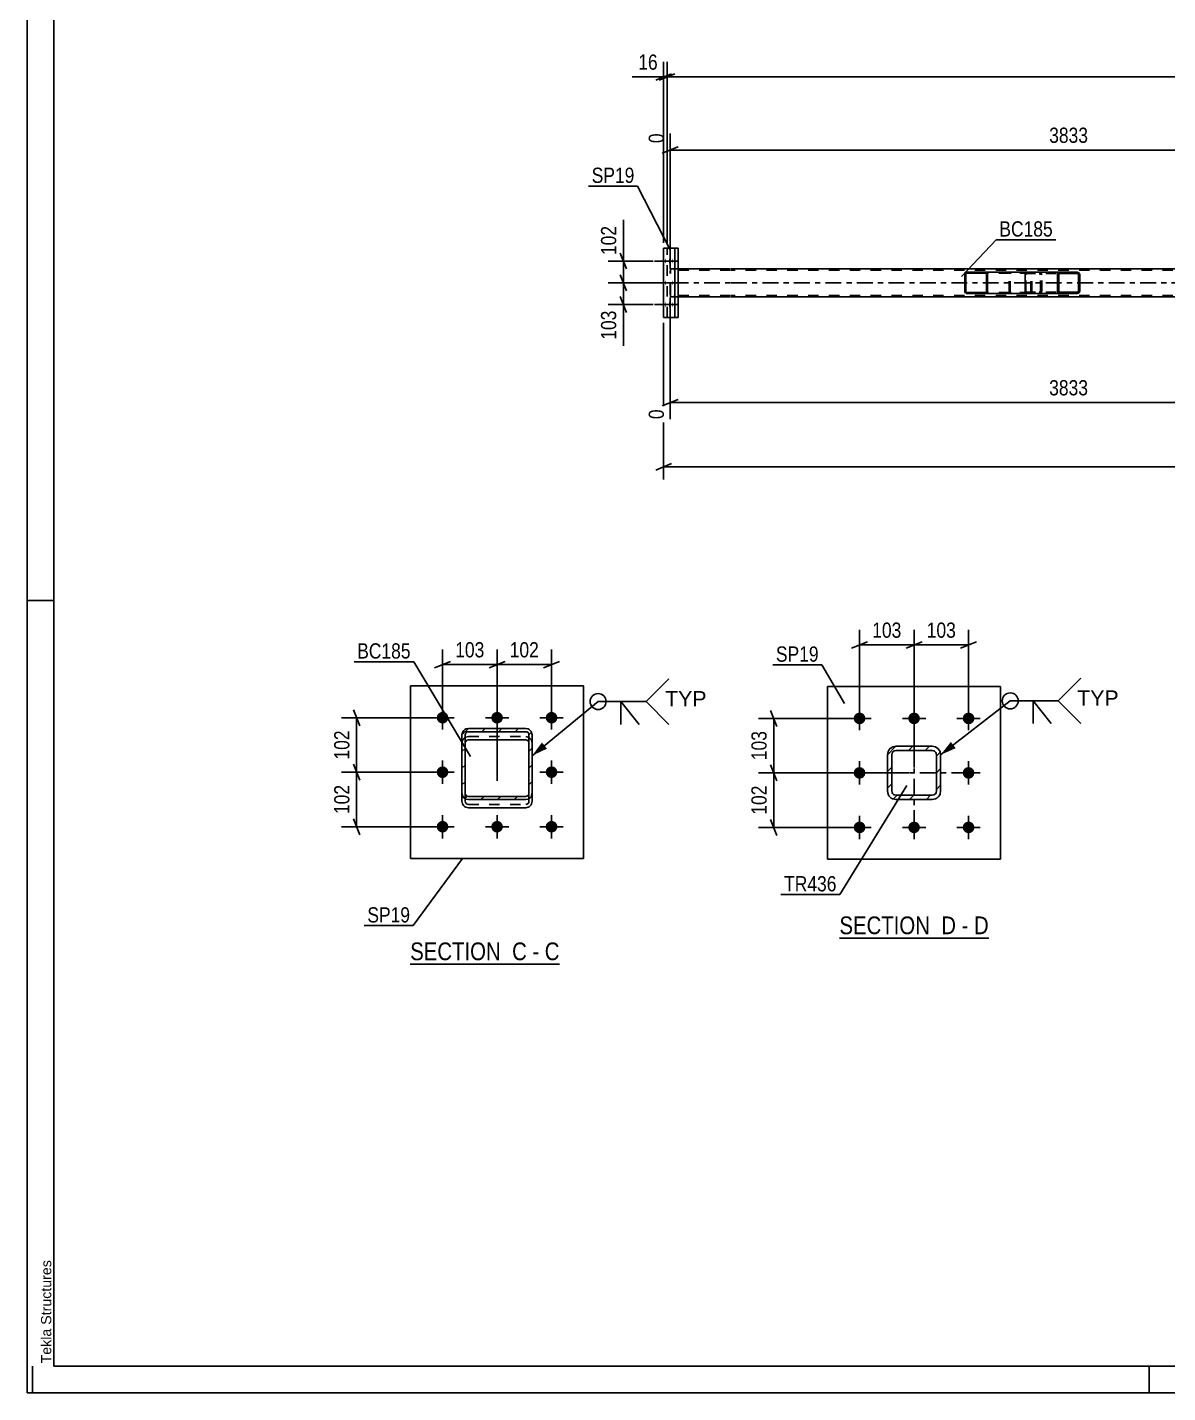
# Model space of a CAD drawing. Header units: millimetres. Extents: x -80 to 761, y -429 to 165.
# Drawn here: x -80.3 to 134.1, y -429 to -172.1 of the extents above; entities that cross this region are included whole.
import ezdxf

# ---------------------------------------------------------------- set-up
doc = ezdxf.new("R2010")
doc.units = ezdxf.units.MM
doc.linetypes.add('DXK_LINE_DOT2', pattern=[3.9198, 1.9599, -1.9599])
doc.linetypes.add('DXK_LINE_DOT3', pattern=[5.9187, 2.979, -0.9799, 0.9799, -0.9799])
doc.styles.add('Arial', font='ARIAL.TTF', dxfattribs={"height": 0.2})
doc.styles.add('Arial Narrow', font='ARIALN.TTF', dxfattribs={"height": 0.2})

# ---------------------------------------------------------------- blocks, each defined once
blk = doc.blocks.new('Unknown-814184913-1135')
at = {"color": 5, "linetype": 'Continuous'}
for p, q in [((-80.34, 165.05), (-80.34, -428.95)), ((-75.34, 160.05), (-75.34, -423.95)), ((-75.34, -279.95), (-80.34, -279.95)), ((-79.34, -428.95), (-79.34, -423.95)), ((-75.34, -423.95), (755.66, -423.95)), ((130.66, -428.95), (130.66, -423.95)), ((-80.34, -428.95), (760.66, -428.95))]:
    blk.add_line(p, q, dxfattribs=at)
at = {"color": 174, "linetype": 'Continuous', "style": 'Arial'}
blk.add_text('Tekla Structures', height=1.9102, rotation=90, dxfattribs=at).set_placement((-75.84, -423.45))
blk = doc.blocks.new('Unknown-814184913-13 - 18233')
at = {"color": 6, "linetype": 'Continuous'}
blk.add_line((-8.33, -348.36), (19.74, -348.36), dxfattribs=at)
at = {"color": 0, "linetype": 'Continuous'}
blk.add_wipeout([(9.78, -347.61), (9.78, -344.11), (-8.33, -344.11), (-8.33, -347.61)], dxfattribs=at)
at = {"color": 7, "linetype": 'Continuous', "style": 'Arial Narrow'}
blk.add_text('SECTION ', height=3.34, dxfattribs=at).set_placement((-8.33, -347.61))
at = {"color": 0, "linetype": 'Continuous'}
blk.add_wipeout([(13.6, -347.61), (13.6, -344.11), (10.83, -344.11), (10.83, -347.61)], dxfattribs=at)
blk.add_wipeout([(15.92, -347.61), (15.92, -344.11), (14.65, -344.11), (14.65, -347.61)], dxfattribs=at)
at = {"color": 7, "linetype": 'Continuous', "style": 'Arial Narrow'}
blk.add_text('C', height=3.34, dxfattribs=at).set_placement((10.83, -347.61))
at = {"color": 0, "linetype": 'Continuous'}
blk.add_wipeout([(19.74, -347.61), (19.74, -344.11), (16.97, -344.11), (16.97, -347.61)], dxfattribs=at)
at = {"color": 7, "linetype": 'Continuous', "style": 'Arial Narrow'}
for s, p in [('-', (14.65, -347.61)), ('C', (16.97, -347.61))]:
    blk.add_text(s, height=3.34, dxfattribs=at).set_placement(p)
blk = doc.blocks.new('Unknown-814184913-16 - 1615')
at = {"color": 6, "linetype": 'Continuous'}
blk.add_line((72.39, -343.47), (100.46, -343.47), dxfattribs=at)
at = {"color": 0, "linetype": 'Continuous'}
blk.add_wipeout([(90.49, -342.72), (90.49, -339.22), (72.39, -339.22), (72.39, -342.72)], dxfattribs=at)
at = {"color": 7, "linetype": 'Continuous', "style": 'Arial Narrow'}
blk.add_text('SECTION ', height=3.34, dxfattribs=at).set_placement((72.39, -342.72))
at = {"color": 0, "linetype": 'Continuous'}
blk.add_wipeout([(94.31, -342.72), (94.31, -339.22), (91.54, -339.22), (91.54, -342.72)], dxfattribs=at)
blk.add_wipeout([(96.64, -342.72), (96.64, -339.22), (95.36, -339.22), (95.36, -342.72)], dxfattribs=at)
at = {"color": 7, "linetype": 'Continuous', "style": 'Arial Narrow'}
blk.add_text('D', height=3.34, dxfattribs=at).set_placement((91.54, -342.72))
at = {"color": 0, "linetype": 'Continuous'}
blk.add_wipeout([(100.46, -342.72), (100.46, -339.22), (97.69, -339.22), (97.69, -342.72)], dxfattribs=at)
at = {"color": 7, "linetype": 'Continuous', "style": 'Arial Narrow'}
for s, p in [('-', (95.36, -342.72)), ('D', (97.69, -342.72))]:
    blk.add_text(s, height=3.34, dxfattribs=at).set_placement(p)
blk = doc.blocks.new('Part-814184913-5409 - 5260')
at = {"color": 2, "linetype": 'Continuous'}
for p, q in [((42.07, -213.7), (39.33, -213.7)), ((39.33, -226.7), (39.33, -213.7)), ((41.44, -226.7), (41.44, -213.7)), ((42.07, -213.7), (42.07, -226.7)), ((42.07, -226.7), (39.33, -226.7))]:
    blk.add_line(p, q, dxfattribs=at)
at = {"color": 7, "linetype": 'DXK_LINE_DOT2'}
blk.add_line((39.96, -226.7), (39.96, -213.7), dxfattribs=at)
blk = doc.blocks.new('Part-814184913-5411 - 5260')
at = {"linetype": 'Continuous'}
h = blk.add_hatch(dxfattribs=at)
h.set_pattern_fill('', scale=0.7, style=0, pattern_type=0)
h.set_pattern_definition([(45, (100.2058, -218.402), (-1.57154, 1.57154), [])])
h.paths.add_polyline_path([(100.23, -218.52), (100.21, -218.4), (100.13, -218.3), (100.02, -218.23), (99.89, -218.2), (96.32, -218.2), (96.19, -218.23), (96.07, -218.3), (96, -218.4), (95.97, -218.52), (95.97, -221.88), (96, -222.01), (96.07, -222.11), (96.19, -222.18), (96.32, -222.2), (99.89, -222.2), (100.02, -222.18), (100.13, -222.11), (100.21, -222.01), (100.23, -221.88)])
h.paths.add_polyline_path([(100.05, -221.95), (100.01, -222), (99.96, -222.03), (99.89, -222.04), (96.32, -222.04), (96.25, -222.03), (96.2, -222), (96.16, -221.95), (96.15, -221.88), (96.15, -218.52), (96.16, -218.46), (96.2, -218.41), (96.25, -218.38), (96.32, -218.36), (99.89, -218.36), (99.96, -218.38), (100.01, -218.41), (100.05, -218.46), (100.06, -218.52), (100.06, -221.88)])
at = {"color": 2, "linetype": 'Continuous'}
for p, q in [((96.32, -218.2), (96.19, -218.23)), ((96.32, -218.2), (99.89, -218.2)), ((107.59, -218.2), (99.89, -218.2)), ((100.02, -218.23), (99.89, -218.2)), ((96, -218.4), (95.97, -218.52)), ((95.97, -221.88), (95.97, -218.52)), ((96.15, -218.52), (96.16, -218.46)), ((96.15, -221.88), (96.15, -218.52)), ((96.16, -218.46), (96.2, -218.41)), ((96.2, -218.41), (96.25, -218.38)), ((96.25, -218.38), (96.32, -218.36)), ((96.32, -218.36), (99.89, -218.36)), ((99.89, -218.36), (99.96, -218.38)), ((99.96, -218.38), (100.01, -218.41)), ((100.01, -218.41), (100.05, -218.46)), ((100.05, -218.46), (100.06, -218.52)), ((100.06, -221.88), (100.06, -218.52)), ((100.23, -218.52), (100.21, -218.4)), ((100.23, -221.88), (100.23, -218.52)), ((95.97, -221.88), (96, -222.01)), ((96.16, -221.95), (96.15, -221.88)), ((96.2, -222), (96.16, -221.95)), ((96.19, -222.18), (96.32, -222.2)), ((96.25, -222.03), (96.2, -222)), ((96.32, -222.04), (96.25, -222.03)), ((96.32, -222.04), (99.89, -222.04)), ((96.32, -222.2), (99.89, -222.2)), ((99.96, -222.03), (99.89, -222.04)), ((99.89, -222.2), (100.02, -222.18)), ((107.59, -222.2), (99.89, -222.2)), ((100.01, -222), (99.96, -222.03)), ((100.05, -221.95), (100.01, -222)), ((100.06, -221.88), (100.05, -221.95)), ((100.21, -222.01), (100.23, -221.88))]:
    blk.add_line(p, q, dxfattribs=at)
at = {"color": 7, "linetype": 'DXK_LINE_DOT2'}
for p, q in [((99.89, -218.2), (96.32, -218.2)), ((104.53, -218.23), (104.66, -218.2)), ((108.24, -218.2), (107.59, -218.2)), ((108.24, -218.2), (108.37, -218.23)), ((108.24, -218.36), (96.32, -218.36)), ((104.32, -218.52), (104.35, -218.4)), ((104.32, -221.88), (104.32, -218.52)), ((104.51, -218.46), (104.49, -218.52)), ((104.49, -221.88), (104.49, -218.52)), ((104.54, -218.41), (104.51, -218.46)), ((104.6, -218.38), (104.54, -218.41)), ((104.66, -218.36), (104.6, -218.38)), ((108.31, -218.38), (108.24, -218.36)), ((108.36, -218.41), (108.31, -218.38)), ((108.4, -218.46), (108.36, -218.41)), ((108.41, -218.52), (108.4, -218.46)), ((108.41, -221.88), (108.41, -218.52)), ((108.56, -218.4), (108.58, -218.52)), ((108.58, -221.88), (108.58, -218.52)), ((108.24, -222.04), (96.32, -222.04)), ((99.89, -222.2), (96.32, -222.2)), ((104.35, -222.01), (104.32, -221.88)), ((104.49, -221.88), (104.51, -221.95)), ((104.51, -221.95), (104.54, -222)), ((104.66, -222.2), (104.53, -222.18)), ((104.54, -222), (104.56, -222.01)), ((104.56, -222.01), (104.6, -222.03)), ((104.6, -222.03), (104.66, -222.04)), ((108.24, -222.2), (107.59, -222.2)), ((108.24, -222.04), (108.31, -222.03)), ((108.37, -222.18), (108.24, -222.2)), ((108.31, -222.03), (108.36, -222)), ((108.36, -222), (108.4, -221.95)), ((108.4, -221.95), (108.41, -221.88)), ((108.58, -221.91), (108.56, -222.01)), ((108.58, -221.88), (108.58, -221.91))]:
    blk.add_line(p, q, dxfattribs=at)
at = {"color": 2, "linetype": 'Continuous'}
for centre, start, end in [((96.3, -218.54), 110.7583, 155.68), ((99.9, -218.54), 24.32, 69.2417), ((96.3, -221.87), 204.32, 249.2417), ((99.9, -221.87), 290.7583, 335.68)]:
    blk.add_arc(centre, 0.331, start, end, dxfattribs=at)
at = {"color": 7, "linetype": 'DXK_LINE_DOT2'}
for centre, start, end in [((104.65, -218.54), 110.7583, 155.68), ((108.25, -218.54), 24.32, 69.2417), ((104.65, -221.87), 204.32, 249.2417), ((108.25, -221.87), 290.7583, 335.68)]:
    blk.add_arc(centre, 0.331, start, end, dxfattribs=at)
blk = doc.blocks.new('Part-814184913-5412 - 5260')
at = {"linetype": 'Continuous'}
h = blk.add_hatch(dxfattribs=at)
h.set_pattern_fill('', scale=0.7, style=0, pattern_type=0)
h.set_pattern_definition([(45, (117.5379, -218.5008), (-1.57154, 1.57154), [])])
h.paths.add_polyline_path([(117.58, -218.68), (117.54, -218.5), (117.43, -218.35), (117.27, -218.24), (117.07, -218.2), (113.89, -218.2), (113.7, -218.24), (113.53, -218.35), (113.42, -218.5), (113.39, -218.68), (113.39, -221.72), (113.42, -221.91), (113.53, -222.06), (113.7, -222.17), (113.89, -222.2), (117.07, -222.2), (117.27, -222.17), (117.43, -222.06), (117.54, -221.91), (117.58, -221.72)])
h.paths.add_polyline_path([(117.31, -221.82), (117.25, -221.89), (117.17, -221.95), (117.07, -221.96), (113.89, -221.96), (113.79, -221.95), (113.71, -221.89), (113.66, -221.82), (113.64, -221.72), (113.64, -218.68), (113.66, -218.59), (113.71, -218.51), (113.79, -218.46), (113.89, -218.44), (117.07, -218.44), (117.17, -218.46), (117.25, -218.51), (117.31, -218.59), (117.32, -218.68), (117.32, -221.72)])
at = {"color": 2, "linetype": 'Continuous'}
for p, q in [((107.4, -218.35), (107.49, -218.24)), ((107.49, -218.24), (107.59, -218.2)), ((113.89, -218.2), (107.59, -218.2)), ((113.89, -218.2), (113.7, -218.24)), ((113.89, -218.2), (117.07, -218.2)), ((117.27, -218.24), (117.07, -218.2)), ((107.32, -218.68), (107.34, -218.5)), ((107.32, -221.72), (107.32, -218.68)), ((107.34, -218.5), (107.4, -218.35)), ((113.42, -218.5), (113.39, -218.68)), ((113.39, -221.72), (113.39, -218.68)), ((113.64, -218.68), (113.66, -218.59)), ((113.64, -221.72), (113.64, -218.68)), ((113.66, -218.59), (113.71, -218.51)), ((113.71, -218.51), (113.79, -218.46)), ((113.79, -218.46), (113.89, -218.44)), ((113.89, -218.44), (117.07, -218.44)), ((117.07, -218.44), (117.17, -218.46)), ((117.17, -218.46), (117.25, -218.51)), ((117.25, -218.51), (117.31, -218.59)), ((117.31, -218.59), (117.32, -218.68)), ((117.32, -221.72), (117.32, -218.68)), ((117.58, -218.68), (117.54, -218.5)), ((117.58, -221.72), (117.58, -218.68)), ((107.34, -221.91), (107.32, -221.72)), ((107.4, -222.06), (107.34, -221.91)), ((107.49, -222.17), (107.4, -222.06)), ((107.59, -222.2), (107.49, -222.17)), ((113.89, -222.2), (107.59, -222.2)), ((113.39, -221.72), (113.42, -221.91)), ((113.66, -221.82), (113.64, -221.72)), ((113.71, -221.89), (113.66, -221.82)), ((113.7, -222.17), (113.89, -222.2)), ((113.79, -221.95), (113.71, -221.89)), ((113.89, -221.96), (113.79, -221.95)), ((113.89, -221.96), (117.07, -221.96)), ((113.89, -222.2), (117.07, -222.2)), ((117.17, -221.95), (117.07, -221.96)), ((117.07, -222.2), (117.27, -222.17)), ((117.25, -221.89), (117.17, -221.95)), ((117.31, -221.82), (117.25, -221.89)), ((117.32, -221.72), (117.31, -221.82)), ((117.54, -221.91), (117.58, -221.72))]:
    blk.add_line(p, q, dxfattribs=at)
at = {"color": 7, "linetype": 'DXK_LINE_DOT2'}
for p, q in [((108.58, -218.44), (108.58, -218.2)), ((109.92, -218.2), (110.12, -218.24)), ((117.07, -218.2), (113.89, -218.2)), ((107.46, -218.59), (107.45, -218.68)), ((107.45, -221.72), (107.45, -218.68)), ((107.49, -218.51), (107.46, -218.59)), ((107.54, -218.46), (107.49, -218.51)), ((107.59, -218.44), (107.54, -218.46)), ((117.07, -218.44), (107.59, -218.44)), ((110.02, -218.46), (109.92, -218.44)), ((110.1, -218.51), (110.02, -218.46)), ((110.16, -218.59), (110.1, -218.51)), ((110.17, -218.68), (110.16, -218.59)), ((110.17, -221.72), (110.17, -218.68)), ((110.39, -218.5), (110.43, -218.68)), ((110.43, -221.72), (110.43, -218.68)), ((107.45, -221.72), (107.46, -221.82)), ((107.46, -221.82), (107.49, -221.89)), ((107.49, -221.89), (107.54, -221.95)), ((107.54, -221.95), (107.59, -221.96)), ((117.07, -221.96), (107.59, -221.96)), ((108.58, -222.2), (108.58, -221.96)), ((109.92, -221.96), (110.02, -221.95)), ((110.12, -222.17), (109.92, -222.2)), ((110.02, -221.95), (110.1, -221.89)), ((110.1, -221.89), (110.16, -221.82)), ((110.16, -221.82), (110.17, -221.72)), ((110.43, -221.72), (110.39, -221.91)), ((117.07, -222.2), (113.89, -222.2))]:
    blk.add_line(p, q, dxfattribs=at)
for centre, start, end in [((109.94, -218.7), 23.8494, 68.8059), ((109.94, -221.71), 291.1941, 336.1506)]:
    blk.add_arc(centre, 0.492, start, end, dxfattribs=at)
at = {"color": 2, "linetype": 'Continuous'}
for centre, start, end in [((113.87, -218.7), 111.1941, 156.1506), ((117.09, -218.7), 23.8494, 68.8059), ((113.87, -221.71), 203.8494, 248.8059), ((117.09, -221.71), 291.1941, 336.1506)]:
    blk.add_arc(centre, 0.492, start, end, dxfattribs=at)
blk = doc.blocks.new('Part-814184913-5479 - 5260')
at = {"color": 7, "linetype": 'DXK_LINE_DOT2'}
for p, q in [((40.59, -217.86), (40.58, -218.04)), ((40.58, -222.36), (40.58, -218.04)), ((40.61, -217.71), (40.59, -217.86)), ((40.63, -217.6), (40.61, -217.71)), ((40.62, -217.95), (40.63, -217.87)), ((40.62, -218.04), (40.62, -217.95)), ((40.62, -222.36), (40.62, -218.04)), ((40.66, -217.56), (40.63, -217.6)), ((40.63, -217.87), (40.65, -217.82)), ((40.65, -217.82), (40.66, -217.8)), ((42.07, -217.56), (40.66, -217.56)), ((51.9, -217.8), (40.66, -217.8)), ((41.4, -217.6), (41.37, -217.56)), ((41.37, -217.8), (41.38, -217.82)), ((41.38, -217.82), (41.4, -217.87)), ((41.43, -217.71), (41.4, -217.6)), ((41.4, -217.87), (41.41, -217.95)), ((41.41, -217.95), (41.41, -218.04)), ((41.41, -222.36), (41.41, -218.04)), ((41.44, -217.86), (41.43, -217.71)), ((41.45, -218.04), (41.44, -217.86)), ((41.45, -222.36), (41.45, -218.04)), ((628.99, -217.8), (52, -217.8)), ((40.58, -222.36), (40.59, -222.55)), ((40.59, -222.55), (40.61, -222.7)), ((40.61, -222.7), (40.63, -222.81)), ((40.62, -222.46), (40.62, -222.36)), ((40.63, -222.53), (40.62, -222.46)), ((40.65, -222.59), (40.63, -222.53)), ((40.63, -222.81), (40.66, -222.84)), ((40.66, -222.6), (40.65, -222.59)), ((51.9, -222.6), (40.66, -222.6)), ((42.07, -222.84), (40.66, -222.84)), ((41.38, -222.59), (41.37, -222.6)), ((41.37, -222.84), (41.4, -222.81)), ((41.4, -222.53), (41.38, -222.59)), ((41.41, -222.46), (41.4, -222.53)), ((41.4, -222.81), (41.43, -222.7)), ((41.41, -222.36), (41.41, -222.46)), ((41.43, -222.7), (41.44, -222.55)), ((41.44, -222.55), (41.45, -222.36)), ((628.99, -222.6), (52, -222.6))]:
    blk.add_line(p, q, dxfattribs=at)
at = {"color": 2, "linetype": 'Continuous'}
for p, q in [((51.9, -217.56), (42.07, -217.56)), ((189.6, -217.56), (52, -217.56)), ((51.9, -222.84), (42.07, -222.84)), ((189.6, -222.84), (52, -222.84))]:
    blk.add_line(p, q, dxfattribs=at)
at = {"color": 7, "linetype": 'DXK_LINE_DOT3'}
for p, q in [((41.02, -220.2), (51.9, -220.2)), ((52, -220.2), (628.99, -220.2))]:
    blk.add_line(p, q, dxfattribs=at)
blk = doc.blocks.new('Bolt-814184913-5529 - 5260')
at = {"linetype": 'Continuous'}
for points in [[(39.79, -216.1), (39.79, -216.2), (39.79, -216.28), (39.78, -216.36), (39.77, -216.43), (39.76, -216.49), (39.74, -216.52), (39.73, -216.54), (39.71, -216.54), (39.7, -216.52), (39.68, -216.49), (39.67, -216.43), (39.66, -216.36), (39.66, -216.28), (39.65, -216.2), (39.65, -216.1), (39.65, -216.01), (39.66, -215.93), (39.66, -215.85), (39.67, -215.78), (39.68, -215.72), (39.7, -215.69), (39.71, -215.67), (39.73, -215.67), (39.74, -215.69), (39.76, -215.72), (39.77, -215.78), (39.78, -215.85), (39.79, -215.93), (39.79, -216.01)], [(40.46, -216.1), (40.45, -216.2), (40.45, -216.28), (40.44, -216.36), (40.43, -216.43), (40.42, -216.49), (40.41, -216.52), (40.39, -216.54), (40.38, -216.54), (40.36, -216.52), (40.35, -216.49), (40.34, -216.43), (40.33, -216.36), (40.32, -216.28), (40.31, -216.2), (40.31, -216.1), (40.31, -216.01), (40.32, -215.93), (40.33, -215.85), (40.34, -215.78), (40.35, -215.72), (40.36, -215.69), (40.38, -215.67), (40.39, -215.67), (40.41, -215.69), (40.42, -215.72), (40.43, -215.78), (40.44, -215.85), (40.45, -215.93), (40.45, -216.01)], [(41.12, -216.1), (41.12, -216.2), (41.11, -216.28), (41.11, -216.36), (41.1, -216.43), (41.08, -216.49), (41.07, -216.52), (41.05, -216.54), (41.04, -216.54), (41.03, -216.52), (41.01, -216.49), (41, -216.43), (40.99, -216.36), (40.98, -216.28), (40.98, -216.2), (40.98, -216.1), (40.98, -216.01), (40.98, -215.93), (40.99, -215.85), (41, -215.78), (41.01, -215.72), (41.03, -215.69), (41.04, -215.67), (41.05, -215.67), (41.07, -215.69), (41.08, -215.72), (41.1, -215.78), (41.11, -215.85), (41.11, -215.93), (41.12, -216.01)], [(39.79, -220.2), (39.79, -220.3), (39.79, -220.38), (39.78, -220.46), (39.77, -220.53), (39.76, -220.59), (39.74, -220.62), (39.73, -220.64), (39.71, -220.64), (39.7, -220.62), (39.68, -220.59), (39.67, -220.53), (39.66, -220.46), (39.66, -220.38), (39.65, -220.3), (39.65, -220.2), (39.65, -220.11), (39.66, -220.03), (39.66, -219.95), (39.67, -219.88), (39.68, -219.82), (39.7, -219.79), (39.71, -219.77), (39.73, -219.77), (39.74, -219.79), (39.76, -219.82), (39.77, -219.88), (39.78, -219.95), (39.79, -220.03), (39.79, -220.11)], [(41.12, -220.2), (41.12, -220.3), (41.11, -220.38), (41.11, -220.46), (41.1, -220.53), (41.08, -220.59), (41.07, -220.62), (41.05, -220.64), (41.04, -220.64), (41.03, -220.62), (41.01, -220.59), (41, -220.53), (40.99, -220.46), (40.98, -220.38), (40.98, -220.3), (40.98, -220.2), (40.98, -220.11), (40.98, -220.03), (40.99, -219.95), (41, -219.88), (41.01, -219.82), (41.03, -219.79), (41.04, -219.77), (41.05, -219.77), (41.07, -219.79), (41.08, -219.82), (41.1, -219.88), (41.11, -219.95), (41.11, -220.03), (41.12, -220.11)], [(39.79, -224.3), (39.79, -224.4), (39.79, -224.48), (39.78, -224.56), (39.77, -224.63), (39.76, -224.69), (39.74, -224.72), (39.73, -224.74), (39.71, -224.74), (39.7, -224.72), (39.68, -224.69), (39.67, -224.63), (39.66, -224.56), (39.66, -224.48), (39.65, -224.4), (39.65, -224.3), (39.65, -224.21), (39.66, -224.13), (39.66, -224.05), (39.67, -223.98), (39.68, -223.92), (39.7, -223.89), (39.71, -223.87), (39.73, -223.87), (39.74, -223.89), (39.76, -223.92), (39.77, -223.98), (39.78, -224.05), (39.79, -224.13), (39.79, -224.21)], [(40.46, -224.3), (40.45, -224.4), (40.45, -224.48), (40.44, -224.56), (40.43, -224.63), (40.42, -224.69), (40.41, -224.72), (40.39, -224.74), (40.38, -224.74), (40.36, -224.72), (40.35, -224.69), (40.34, -224.63), (40.33, -224.56), (40.32, -224.48), (40.31, -224.4), (40.31, -224.3), (40.31, -224.21), (40.32, -224.13), (40.33, -224.05), (40.34, -223.98), (40.35, -223.92), (40.36, -223.89), (40.38, -223.87), (40.39, -223.87), (40.41, -223.89), (40.42, -223.92), (40.43, -223.98), (40.44, -224.05), (40.45, -224.13), (40.45, -224.21)], [(41.12, -224.3), (41.12, -224.4), (41.11, -224.48), (41.11, -224.56), (41.1, -224.63), (41.08, -224.69), (41.07, -224.72), (41.05, -224.74), (41.04, -224.74), (41.03, -224.72), (41.01, -224.69), (41, -224.63), (40.99, -224.56), (40.98, -224.48), (40.98, -224.4), (40.98, -224.3), (40.98, -224.21), (40.98, -224.13), (40.99, -224.05), (41, -223.98), (41.01, -223.92), (41.03, -223.89), (41.04, -223.87), (41.05, -223.87), (41.07, -223.89), (41.08, -223.92), (41.1, -223.98), (41.11, -224.05), (41.11, -224.13), (41.12, -224.21)]]:
    blk.add_hatch(color=1, dxfattribs=at).paths.add_polyline_path(points)
at = {"color": 1, "linetype": 'Continuous'}
for p, q in [((40.86, -216.1), (37.59, -216.1)), ((41.53, -216.1), (38.25, -216.1)), ((42.19, -216.1), (38.92, -216.1)), ((40.86, -220.2), (37.59, -220.2)), ((42.19, -220.2), (38.92, -220.2)), ((40.86, -224.3), (37.59, -224.3)), ((41.53, -224.3), (38.25, -224.3)), ((42.19, -224.3), (38.92, -224.3))]:
    blk.add_line(p, q, dxfattribs=at)
blk = doc.blocks.new('Part-814184913-18247 - 18233')
at = {"linetype": 'Continuous'}
h = blk.add_hatch(dxfattribs=at)
h.set_pattern_fill('', scale=0.7, style=0, pattern_type=0)
h.set_pattern_definition([(45, (2.5953, -304.0244), (-1.57154, 1.57154), [])])
h.paths.add_polyline_path([(13.4, -304.02), (2.6, -304.02), (2.14, -304.12), (1.75, -304.38), (1.49, -304.78), (1.4, -305.24), (1.4, -316.18), (1.49, -316.65), (1.75, -317.04), (2.14, -317.31), (2.6, -317.4), (13.4, -317.4), (13.85, -317.31), (14.24, -317.04), (14.5, -316.65), (14.6, -316.18), (14.6, -305.24), (14.5, -304.78), (14.24, -304.38), (13.85, -304.12)])
h.paths.add_polyline_path([(13.95, -305.01), (14, -305.24), (14, -316.18), (13.95, -316.42), (13.82, -316.61), (13.62, -316.75), (13.4, -316.79), (2.6, -316.79), (2.37, -316.75), (2.17, -316.61), (2.04, -316.42), (2, -316.18), (2, -305.24), (2.04, -305.01), (2.17, -304.81), (2.37, -304.68), (2.6, -304.63), (13.4, -304.63), (13.62, -304.68), (13.82, -304.81)])
at = {"color": 2, "linetype": 'Continuous'}
for p, q in [((1.49, -304.78), (1.4, -305.24)), ((1.4, -316.18), (1.4, -305.24)), ((2, -305.24), (2.04, -305.01)), ((2, -316.18), (2, -305.24)), ((2.04, -305.01), (2.17, -304.81)), ((2.6, -304.02), (2.14, -304.12)), ((2.17, -304.81), (2.37, -304.68)), ((2.37, -304.68), (2.6, -304.63)), ((2.6, -304.02), (13.4, -304.02)), ((2.6, -304.63), (13.4, -304.63)), ((13.85, -304.12), (13.4, -304.02)), ((13.4, -304.63), (13.62, -304.68)), ((13.62, -304.68), (13.82, -304.81)), ((13.82, -304.81), (13.95, -305.01)), ((13.95, -305.01), (14, -305.24)), ((14, -316.18), (14, -305.24)), ((14.6, -305.24), (14.5, -304.78)), ((14.6, -316.18), (14.6, -305.24)), ((2.04, -306.55), (2, -306.78)), ((2.17, -306.35), (2.04, -306.55)), ((2.37, -306.22), (2.17, -306.35)), ((2.6, -306.17), (2.37, -306.22)), ((2.6, -306.17), (13.4, -306.17)), ((13.62, -306.22), (13.4, -306.17)), ((13.82, -306.35), (13.62, -306.22)), ((13.95, -306.55), (13.82, -306.35)), ((14, -306.78), (13.95, -306.55)), ((1.4, -317.72), (1.4, -316.18)), ((1.4, -316.18), (1.49, -316.65)), ((1.49, -318.19), (1.4, -317.72)), ((2.04, -316.42), (2, -316.18)), ((2.17, -316.61), (2.04, -316.42)), ((2.14, -317.31), (2.6, -317.4)), ((2.37, -316.75), (2.17, -316.61)), ((2.6, -316.79), (2.37, -316.75)), ((2.6, -316.79), (13.4, -316.79)), ((2.6, -317.4), (13.4, -317.4)), ((13.62, -316.75), (13.4, -316.79)), ((13.4, -317.4), (13.85, -317.31)), ((13.82, -316.61), (13.62, -316.75)), ((13.95, -316.42), (13.82, -316.61)), ((14, -316.18), (13.95, -316.42)), ((14.5, -316.65), (14.6, -316.18)), ((14.6, -317.72), (14.5, -318.19)), ((14.6, -317.72), (14.6, -316.18)), ((2.6, -318.94), (2.14, -318.85)), ((2.6, -318.94), (13.4, -318.94)), ((13.85, -318.85), (13.4, -318.94))]:
    blk.add_line(p, q, dxfattribs=at)
at = {"color": 7, "linetype": 'DXK_LINE_DOT2'}
for p, q in [((1.4, -316.18), (1.4, -305.24)), ((2, -317.72), (2, -305.24)), ((2.14, -305.66), (2.6, -305.56)), ((2.6, -305.56), (13.4, -305.56)), ((13.4, -305.56), (13.85, -305.66)), ((14, -317.72), (14, -305.24)), ((14.6, -316.18), (14.6, -305.24)), ((1.4, -306.78), (1.49, -306.31)), ((14.5, -306.31), (14.6, -306.78)), ((2, -317.72), (2.04, -317.96)), ((2.04, -317.96), (2.17, -318.15)), ((2.17, -318.15), (2.37, -318.29)), ((2.37, -318.29), (2.6, -318.33)), ((2.6, -318.33), (13.4, -318.33)), ((13.4, -318.33), (13.62, -318.29)), ((13.62, -318.29), (13.82, -318.15)), ((13.82, -318.15), (13.95, -317.96)), ((13.95, -317.96), (14, -317.72))]:
    blk.add_line(p, q, dxfattribs=at)
at = {"color": 7, "linetype": 'DXK_LINE_DOT3'}
blk.add_line((8, -313.87), (8, -310.71), dxfattribs=at)
at = {"color": 2, "linetype": 'Continuous'}
for centre, start, end in [((2.61, -305.23), 112.882, 157.8784), ((13.38, -305.23), 22.1216, 67.118), ((2.61, -316.2), 202.1216, 247.118), ((2.61, -317.73), 202.1216, 247.118), ((13.38, -316.2), 292.882, 337.8784), ((13.38, -317.73), 292.882, 337.8784)]:
    blk.add_arc(centre, 1.21, start, end, dxfattribs=at)
at = {"color": 7, "linetype": 'DXK_LINE_DOT2'}
for centre, start, end in [((2.61, -306.77), 112.882, 157.8784), ((13.38, -306.77), 22.1216, 67.118)]:
    blk.add_arc(centre, 1.21, start, end, dxfattribs=at)
blk = doc.blocks.new('Part-814184913-18251 - 18233')
at = {"color": 2, "linetype": 'Continuous'}
for p, q in [((-8.25, -328.5), (-8.25, -296)), ((-8.25, -296), (24.25, -296)), ((24.25, -328.5), (24.25, -296)), ((24.25, -328.5), (-8.25, -328.5))]:
    blk.add_line(p, q, dxfattribs=at)
blk = doc.blocks.new('Bolt-814184913-18355 - 18233')
at = {"linetype": 'Continuous'}
for points in [[(-2.25, -303.1, -1), (-2.25, -300.9, -1)], [(8, -303.1, -1), (8, -300.9, -1)], [(18.25, -303.1, -1), (18.25, -300.9, -1)], [(-2.25, -313.35, -1), (-2.25, -311.15, -1)], [(18.25, -313.35, -1), (18.25, -311.15, -1)], [(-2.25, -323.6, -1), (-2.25, -321.4, -1)], [(8, -323.6, -1), (8, -321.4, -1)], [(18.25, -323.6, -1), (18.25, -321.4, -1)]]:
    blk.add_hatch(color=1, dxfattribs=at).paths.add_polyline_path(points)
at = {"color": 1, "linetype": 'Continuous'}
for p, q in [((-2.25, -299.8), (-2.25, -304.2)), ((8, -299.8), (8, -304.2)), ((18.25, -299.8), (18.25, -304.2)), ((-0.05, -302), (-4.45, -302)), ((10.2, -302), (5.8, -302)), ((20.45, -302), (16.05, -302)), ((-2.25, -310.05), (-2.25, -314.45)), ((18.25, -310.05), (18.25, -314.45)), ((-0.05, -312.25), (-4.45, -312.25)), ((20.45, -312.25), (16.05, -312.25)), ((-2.25, -320.3), (-2.25, -324.7)), ((8, -320.3), (8, -324.7)), ((18.25, -320.3), (18.25, -324.7)), ((-0.05, -322.5), (-4.45, -322.5)), ((10.2, -322.5), (5.8, -322.5)), ((20.45, -322.5), (16.05, -322.5))]:
    blk.add_line(p, q, dxfattribs=at)
blk = doc.blocks.new('Part-814184913-1662 - 1615')
at = {"linetype": 'Continuous'}
h = blk.add_hatch(dxfattribs=at)
h.set_pattern_fill('', scale=0.7, style=0, pattern_type=0)
h.set_pattern_definition([(45, (83.0208, -307.3776), (-1.57154, 1.57154), [])])
h.paths.add_polyline_path([(89.82, -307.38), (83.02, -307.38), (82.41, -307.5), (81.89, -307.85), (81.54, -308.37), (81.42, -308.98), (81.42, -315.78), (81.54, -316.39), (81.89, -316.91), (82.41, -317.26), (83.02, -317.38), (89.82, -317.38), (90.43, -317.26), (90.95, -316.91), (91.3, -316.39), (91.42, -315.78), (91.42, -308.98), (91.3, -308.37), (90.95, -307.85), (90.43, -307.5)])
h.paths.add_polyline_path([(90.56, -308.67), (90.62, -308.98), (90.62, -315.78), (90.56, -316.08), (90.39, -316.34), (90.13, -316.52), (89.82, -316.58), (83.02, -316.58), (82.71, -316.52), (82.46, -316.34), (82.28, -316.08), (82.22, -315.78), (82.22, -308.98), (82.28, -308.67), (82.46, -308.41), (82.71, -308.24), (83.02, -308.18), (89.82, -308.18), (90.13, -308.24), (90.39, -308.41)])
at = {"color": 7, "linetype": 'DXK_LINE_DOT3'}
for p, q in [((86.42, -322.38), (86.42, -302.38)), ((96.42, -312.38), (76.42, -312.38))]:
    blk.add_line(p, q, dxfattribs=at)
at = {"color": 7, "linetype": 'DXK_LINE_DOT2'}
for p, q in [((82.41, -307.5), (83.02, -307.38)), ((83.02, -307.38), (89.82, -307.38)), ((89.82, -307.38), (90.43, -307.5)), ((81.42, -308.98), (81.54, -308.37)), ((81.42, -315.78), (81.42, -308.98)), ((82.28, -308.67), (82.22, -308.98)), ((82.22, -315.78), (82.22, -308.98)), ((83.02, -308.18), (82.71, -308.24)), ((83.02, -308.18), (89.82, -308.18)), ((90.13, -308.24), (89.82, -308.18)), ((90.62, -308.98), (90.56, -308.67)), ((90.62, -315.78), (90.62, -308.98)), ((91.3, -308.37), (91.42, -308.98)), ((91.42, -315.78), (91.42, -308.98)), ((81.54, -316.39), (81.42, -315.78)), ((82.22, -315.78), (82.28, -316.08)), ((90.56, -316.08), (90.62, -315.78)), ((91.42, -315.78), (91.3, -316.39)), ((83.02, -317.38), (82.41, -317.26)), ((82.71, -316.52), (83.02, -316.58)), ((83.02, -316.58), (89.82, -316.58)), ((83.02, -317.38), (89.82, -317.38)), ((89.82, -316.58), (90.13, -316.52)), ((90.43, -317.26), (89.82, -317.38))]:
    blk.add_line(p, q, dxfattribs=at)
at = {"color": 2, "linetype": 'Continuous'}
for p, q in [((83.02, -307.38), (82.41, -307.5)), ((83.02, -307.38), (89.82, -307.38)), ((90.43, -307.5), (89.82, -307.38)), ((81.54, -308.37), (81.42, -308.98)), ((81.42, -315.78), (81.42, -308.98)), ((82.22, -308.98), (82.28, -308.67)), ((82.22, -315.78), (82.22, -308.98)), ((82.71, -308.24), (83.02, -308.18)), ((83.02, -308.18), (89.82, -308.18)), ((89.82, -308.18), (90.13, -308.24)), ((90.56, -308.67), (90.62, -308.98)), ((90.62, -315.78), (90.62, -308.98)), ((91.42, -308.98), (91.3, -308.37)), ((91.42, -315.78), (91.42, -308.98)), ((81.42, -315.78), (81.54, -316.39)), ((82.28, -316.08), (82.22, -315.78)), ((90.62, -315.78), (90.56, -316.08)), ((91.3, -316.39), (91.42, -315.78)), ((82.41, -317.26), (83.02, -317.38)), ((83.02, -316.58), (82.71, -316.52)), ((83.02, -316.58), (89.82, -316.58)), ((83.02, -317.38), (89.82, -317.38)), ((90.13, -316.52), (89.82, -316.58)), ((89.82, -317.38), (90.43, -317.26))]:
    blk.add_line(p, q, dxfattribs=at)
at = {"color": 7, "linetype": 'DXK_LINE_DOT2'}
for centre, radius, start, end in [((83.02, -308.98), 1.6, 112.5, 157.5), ((89.82, -308.98), 1.6, 22.5, 67.5), ((83.02, -308.98), 0.8, 112.5, 157.5), ((89.82, -308.98), 0.8, 22.5, 67.5), ((83.02, -315.78), 1.6, 202.5, 247.5), ((83.02, -315.78), 0.8, 202.5, 247.5), ((89.82, -315.78), 0.8, 292.5, 337.5), ((89.82, -315.78), 1.6, 292.5, 337.5)]:
    blk.add_arc(centre, radius, start, end, dxfattribs=at)
at = {"color": 2, "linetype": 'Continuous'}
for centre, radius, start, end in [((83.02, -308.98), 1.6, 112.5, 157.5), ((89.82, -308.98), 1.6, 22.5, 67.5), ((83.02, -308.98), 0.8, 112.5, 157.5), ((89.82, -308.98), 0.8, 22.5, 67.5), ((83.02, -315.78), 1.6, 202.5, 247.5), ((83.02, -315.78), 0.8, 202.5, 247.5), ((89.82, -315.78), 0.8, 292.5, 337.5), ((89.82, -315.78), 1.6, 292.5, 337.5)]:
    blk.add_arc(centre, radius, start, end, dxfattribs=at)
blk = doc.blocks.new('Part-814184913-1770 - 1615')
at = {"color": 2, "linetype": 'Continuous'}
for p, q in [((102.67, -296.13), (70.17, -296.13)), ((70.17, -296.13), (70.17, -328.63)), ((102.67, -328.63), (102.67, -296.13)), ((70.17, -328.63), (102.67, -328.63))]:
    blk.add_line(p, q, dxfattribs=at)
blk = doc.blocks.new('Bolt-814184913-1667 - 1615')
at = {"linetype": 'Continuous'}
for points in [[(76.17, -303.23, -1), (76.17, -301.03, -1)], [(86.42, -303.23, -1), (86.42, -301.03, -1)], [(96.67, -303.23, -1), (96.67, -301.03, -1)], [(76.17, -313.48, -1), (76.17, -311.28, -1)], [(96.67, -313.48, -1), (96.67, -311.28, -1)], [(76.17, -323.73, -1), (76.17, -321.53, -1)], [(86.42, -323.73, -1), (86.42, -321.53, -1)], [(96.67, -323.73, -1), (96.67, -321.53, -1)]]:
    blk.add_hatch(color=1, dxfattribs=at).paths.add_polyline_path(points)
at = {"color": 1, "linetype": 'Continuous'}
for p, q in [((76.17, -304.33), (76.17, -299.93)), ((86.42, -304.33), (86.42, -299.93)), ((96.67, -304.33), (96.67, -299.93)), ((78.37, -302.13), (73.97, -302.13)), ((88.62, -302.13), (84.22, -302.13)), ((98.87, -302.13), (94.47, -302.13)), ((76.17, -314.58), (76.17, -310.18)), ((96.67, -314.58), (96.67, -310.18)), ((78.37, -312.38), (73.97, -312.38)), ((98.87, -312.38), (94.47, -312.38)), ((76.17, -324.83), (76.17, -320.43)), ((86.42, -324.83), (86.42, -320.43)), ((96.67, -324.83), (96.67, -320.43)), ((78.37, -322.63), (73.97, -322.63)), ((88.62, -322.63), (84.22, -322.63)), ((98.87, -322.63), (94.47, -322.63))]:
    blk.add_line(p, q, dxfattribs=at)
blk = doc.blocks.new('StraightDimension-814184913-5656 - 5260')
at = {"color": 7, "linetype": 'Continuous'}
for p, q in [((39.33, -227.7), (39.33, -257.21)), ((40.83, -254.21), (37.83, -255.41)), ((39.33, -254.81), (639.85, -254.81))]:
    blk.add_line(p, q, dxfattribs=at)
blk = doc.blocks.new('StraightDimension-814184913-5704 - 5260')
at = {"color": 7, "linetype": 'Continuous'}
for p, q in [((40.58, -222.98), (40.58, -245.84)), ((190.4, -232.24), (190.4, -251.33)), ((42.08, -242.12), (39.08, -243.32)), ((40.58, -242.72), (190.4, -242.72)), ((188.9, -243.32), (191.9, -242.12))]:
    blk.add_line(p, q, dxfattribs=at)
at = {"color": 0}
blk.add_wipeout([(119.75, -241.97), (119.75, -237.77), (111.23, -237.77), (111.23, -241.97)], dxfattribs=at)
at = {"color": 0, "linetype": 'Continuous'}
for points in [[(39.98, -243.42), (35.78, -243.42), (35.78, -246.44), (39.98, -246.44)], [(189.8, -243.42), (185.6, -243.42), (185.6, -251.93), (189.8, -251.93)]]:
    blk.add_wipeout(points, dxfattribs=at)
at = {"color": 3, "style": 'Arial Narrow'}
blk.add_text('3833', height=2.863, dxfattribs=at).set_placement((111.83, -241.37))
at = {"color": 3, "linetype": 'Continuous', "style": 'Arial Narrow'}
for s, height, p in [('0', 2.86, (39.38, -245.84)), ('3833', 2.863, (189.2, -251.33))]:
    blk.add_text(s, height=height, rotation=90.0002, dxfattribs=at).set_placement(p)
blk = doc.blocks.new('StraightDimension-814184913-5723 - 5260')
at = {"color": 7, "linetype": 'Continuous'}
for p, q in [((190.4, -208.16), (190.4, -186.62)), ((40.58, -217.5), (40.58, -192.1)), ((42.08, -194.63), (39.08, -195.83)), ((188.9, -195.83), (191.9, -194.63)), ((40.58, -195.23), (190.4, -195.23))]:
    blk.add_line(p, q, dxfattribs=at)
at = {"color": 0, "linetype": 'Continuous'}
for points in [[(189.8, -186.02), (185.6, -186.02), (185.6, -194.53), (189.8, -194.53)], [(39.98, -191.5), (35.78, -191.5), (35.78, -194.53), (39.98, -194.53)]]:
    blk.add_wipeout(points, dxfattribs=at)
at = {"color": 0}
blk.add_wipeout([(119.75, -194.48), (119.75, -190.28), (111.23, -190.28), (111.23, -194.48)], dxfattribs=at)
at = {"color": 3, "linetype": 'Continuous', "style": 'Arial Narrow'}
for s, height, p in [('3833', 2.863, (189.2, -193.93)), ('0', 2.86, (39.38, -193.93))]:
    blk.add_text(s, height=height, rotation=90.0002, dxfattribs=at).set_placement(p)
at = {"color": 3, "style": 'Arial Narrow'}
blk.add_text('3833', height=2.863, dxfattribs=at).set_placement((111.83, -193.88))
blk = doc.blocks.new('StraightDimension-814184913-15361 - 5260')
at = {"color": 7, "linetype": 'Continuous'}
for p, q in [((39.96, -212.7), (39.96, -178.62)), ((41.46, -180.87), (38.46, -182.07)), ((39.96, -181.47), (639.21, -181.47))]:
    blk.add_line(p, q, dxfattribs=at)
blk = doc.blocks.new('StraightDimension-814184913-15362 - 5260')
at = {"color": 7, "linetype": 'Continuous'}
for p, q in [((39.33, -212.7), (39.33, -178.62)), ((39.96, -212.7), (39.96, -178.62)), ((37.83, -182.07), (40.83, -180.87)), ((41.46, -180.87), (38.46, -182.07)), ((39.33, -181.47), (39.96, -181.47))]:
    blk.add_line(p, q, dxfattribs=at)
at = {"color": 0}
blk.add_wipeout([(38.81, -180.72), (38.81, -176.52), (33.95, -176.52), (33.95, -180.72)], dxfattribs=at)
at = {"color": 7, "linetype": 'Continuous'}
blk.add_line((39.33, -181.47), (33.43, -181.47), dxfattribs=at)
blk.add_line((39.33, -181.47), (33.43, -181.47), dxfattribs=at)
at = {"color": 3, "style": 'Arial Narrow'}
blk.add_text('16', height=2.863, dxfattribs=at).set_placement((34.55, -180.12))
blk = doc.blocks.new('StraightDimension-814184913-18552 - 5260')
at = {"color": 7, "linetype": 'Continuous'}
for p, q in [((31.16, -214.6), (32.36, -217.6)), ((37.34, -216.1), (28.91, -216.1)), ((31.76, -220.2), (31.76, -216.1)), ((37.53, -220.2), (28.91, -220.2)), ((32.36, -221.7), (31.16, -218.7))]:
    blk.add_line(p, q, dxfattribs=at)
at = {"color": 0}
blk.add_wipeout([(31.01, -208.9), (26.81, -208.9), (26.81, -215.58), (31.01, -215.58)], dxfattribs=at)
at = {"color": 7, "linetype": 'Continuous'}
blk.add_line((31.76, -216.1), (31.76, -208.37), dxfattribs=at)
blk.add_line((31.76, -216.1), (31.76, -208.37), dxfattribs=at)
at = {"color": 3, "style": 'Arial Narrow'}
blk.add_text('102', height=2.863, rotation=90.0002, dxfattribs=at).set_placement((30.41, -214.98))
blk = doc.blocks.new('StraightDimension-814184913-18553 - 5260')
at = {"color": 7, "linetype": 'Continuous'}
for p, q in [((37.53, -220.2), (28.91, -220.2)), ((31.16, -218.7), (32.36, -221.7)), ((31.76, -224.3), (31.76, -220.2)), ((32.36, -225.8), (31.16, -222.8)), ((37.34, -224.3), (28.91, -224.3))]:
    blk.add_line(p, q, dxfattribs=at)
at = {"color": 0}
blk.add_wipeout([(31.01, -224.83), (26.81, -224.83), (26.81, -231.51), (31.01, -231.51)], dxfattribs=at)
at = {"color": 7, "linetype": 'Continuous'}
blk.add_line((31.76, -224.3), (31.76, -232.04), dxfattribs=at)
blk.add_line((31.76, -224.3), (31.76, -232.04), dxfattribs=at)
at = {"color": 3, "style": 'Arial Narrow'}
blk.add_text('103', height=2.863, rotation=90.0002, dxfattribs=at).set_placement((30.41, -230.91))
blk = doc.blocks.new('StraightDimension-814184913-18408 - 18233')
at = {"color": 7, "linetype": 'Continuous'}
for p, q in [((-3.25, -312.25), (-21.27, -312.25)), ((-19.02, -310.75), (-17.82, -313.75)), ((-18.42, -322.5), (-18.42, -312.25)), ((-17.82, -324), (-19.02, -321)), ((-3.25, -322.5), (-21.27, -322.5))]:
    blk.add_line(p, q, dxfattribs=at)
at = {"color": 0}
blk.add_wipeout([(-19.17, -314.04), (-23.37, -314.04), (-23.37, -320.72), (-19.17, -320.72)], dxfattribs=at)
at = {"color": 3, "style": 'Arial Narrow'}
blk.add_text('102', height=2.863, rotation=90.0002, dxfattribs=at).set_placement((-19.77, -320.12))
blk = doc.blocks.new('StraightDimension-814184913-18407 - 18233')
at = {"color": 7, "linetype": 'Continuous'}
for p, q in [((-3.25, -302), (-21.27, -302)), ((-19.02, -300.5), (-17.82, -303.5)), ((-18.42, -312.25), (-18.42, -302)), ((-3.25, -312.25), (-21.27, -312.25)), ((-17.82, -313.75), (-19.02, -310.75))]:
    blk.add_line(p, q, dxfattribs=at)
at = {"color": 0}
blk.add_wipeout([(-19.17, -303.79), (-23.37, -303.79), (-23.37, -310.47), (-19.17, -310.47)], dxfattribs=at)
at = {"color": 3, "style": 'Arial Narrow'}
blk.add_text('102', height=2.863, rotation=90.0002, dxfattribs=at).set_placement((-19.77, -309.87))
blk = doc.blocks.new('StraightDimension-814184913-18431 - 18233')
at = {"color": 7, "linetype": 'Continuous'}
for p, q in [((8, -311.25), (8, -289.15)), ((18.25, -301), (18.25, -289.15)), ((6.5, -292.6), (9.5, -291.4)), ((8, -292), (18.25, -292)), ((19.75, -291.4), (16.75, -292.6))]:
    blk.add_line(p, q, dxfattribs=at)
at = {"color": 0}
blk.add_wipeout([(16.46, -291.25), (16.46, -287.05), (9.78, -287.05), (9.78, -291.25)], dxfattribs=at)
at = {"color": 3, "style": 'Arial Narrow'}
blk.add_text('102', height=2.863, dxfattribs=at).set_placement((10.38, -290.65))
blk = doc.blocks.new('StraightDimension-814184913-18432 - 18233')
at = {"color": 7, "linetype": 'Continuous'}
for p, q in [((-2.25, -301), (-2.25, -289.15)), ((8, -311.25), (8, -289.15)), ((-3.75, -292.6), (-0.75, -291.4)), ((-2.25, -292), (8, -292)), ((9.5, -291.4), (6.5, -292.6))]:
    blk.add_line(p, q, dxfattribs=at)
at = {"color": 0}
blk.add_wipeout([(6.21, -291.25), (6.21, -287.05), (-0.47, -287.05), (-0.47, -291.25)], dxfattribs=at)
at = {"color": 3, "style": 'Arial Narrow'}
blk.add_text('103', height=2.863, dxfattribs=at).set_placement((0.13, -290.65))
blk = doc.blocks.new('StraightDimension-814184913-18131 - 1615')
at = {"color": 7, "linetype": 'Continuous'}
for p, q in [((86.42, -311.38), (86.42, -285.46)), ((96.67, -301.13), (96.67, -285.46)), ((84.92, -288.91), (87.92, -287.71)), ((86.42, -288.31), (96.67, -288.31)), ((98.17, -287.71), (95.17, -288.91))]:
    blk.add_line(p, q, dxfattribs=at)
at = {"color": 0}
blk.add_wipeout([(94.89, -287.56), (94.89, -283.36), (88.2, -283.36), (88.2, -287.56)], dxfattribs=at)
at = {"color": 3, "style": 'Arial Narrow'}
blk.add_text('103', height=2.863, dxfattribs=at).set_placement((88.8, -286.96))
blk = doc.blocks.new('StraightDimension-814184913-18132 - 1615')
at = {"color": 7, "linetype": 'Continuous'}
for p, q in [((76.17, -301.13), (76.17, -285.46)), ((86.42, -311.38), (86.42, -285.46)), ((74.67, -288.91), (77.67, -287.71)), ((76.17, -288.31), (86.42, -288.31)), ((87.92, -287.71), (84.92, -288.91))]:
    blk.add_line(p, q, dxfattribs=at)
at = {"color": 0}
blk.add_wipeout([(84.64, -287.56), (84.64, -283.36), (77.95, -283.36), (77.95, -287.56)], dxfattribs=at)
at = {"color": 3, "style": 'Arial Narrow'}
blk.add_text('103', height=2.863, dxfattribs=at).set_placement((78.55, -286.96))
blk = doc.blocks.new('StraightDimension-814184913-18186 - 1615')
at = {"color": 7, "linetype": 'Continuous'}
for p, q in [((75.17, -302.13), (57.19, -302.13)), ((59.44, -300.63), (60.64, -303.63)), ((60.04, -312.38), (60.04, -302.13)), ((85.42, -312.38), (57.19, -312.38)), ((60.64, -313.88), (59.44, -310.88))]:
    blk.add_line(p, q, dxfattribs=at)
at = {"color": 0}
blk.add_wipeout([(59.29, -303.91), (55.09, -303.91), (55.09, -310.59), (59.29, -310.59)], dxfattribs=at)
at = {"color": 3, "style": 'Arial Narrow'}
blk.add_text('103', height=2.863, rotation=90.0002, dxfattribs=at).set_placement((58.69, -309.99))
blk = doc.blocks.new('StraightDimension-814184913-18187 - 1615')
at = {"color": 7, "linetype": 'Continuous'}
for p, q in [((85.42, -312.38), (57.19, -312.38)), ((59.44, -310.88), (60.64, -313.88)), ((60.04, -322.63), (60.04, -312.38)), ((75.17, -322.63), (57.19, -322.63)), ((60.64, -324.13), (59.44, -321.13))]:
    blk.add_line(p, q, dxfattribs=at)
at = {"color": 0}
blk.add_wipeout([(59.29, -314.16), (55.09, -314.16), (55.09, -320.84), (59.29, -320.84)], dxfattribs=at)
at = {"color": 3, "style": 'Arial Narrow'}
blk.add_text('102', height=2.863, rotation=90.0002, dxfattribs=at).set_placement((58.69, -320.24))
blk = doc.blocks.new('Mark-814184913-5405 - 5260')
at = {"color": 0}
blk.add_wipeout([(33.84, -201.41), (33.84, -198.41), (25.8, -198.41), (25.8, -201.41)], dxfattribs=at)
blk.add_wipeout([(33.84, -201.41), (33.84, -198.41), (25.8, -198.41), (25.8, -201.41)], dxfattribs=at)
at = {"color": 30, "linetype": 'Continuous'}
for p in [(25.2, -202.01), (40.58, -213.98)]:
    blk.add_line(p, (34.44, -202.01), dxfattribs=at)
at = {"color": 3, "style": 'Arial Narrow'}
blk.add_text('SP19', height=2.863, dxfattribs=at).set_placement((25.8, -201.41))
blk = doc.blocks.new('Mark-814184913-5475 - 5260')
at = {"color": 0}
blk.add_wipeout([(112.5, -211.5), (112.5, -208.5), (102.46, -208.5), (102.46, -211.5)], dxfattribs=at)
blk.add_wipeout([(112.5, -211.5), (112.5, -208.5), (102.46, -208.5), (102.46, -211.5)], dxfattribs=at)
at = {"color": 30, "linetype": 'Continuous'}
for p, q in [((95.34, -219), (101.86, -212.1)), ((101.86, -212.1), (113.1, -212.1))]:
    blk.add_line(p, q, dxfattribs=at)
at = {"color": 3, "style": 'Arial Narrow'}
blk.add_text('BC185', height=2.863, dxfattribs=at).set_placement((102.46, -211.5))
blk = doc.blocks.new('Mark-814184913-19032 - 18233')
at = {"color": 0}
blk.add_wipeout([(-8.25, -290.87), (-8.25, -287.87), (-18.3, -287.87), (-18.3, -290.87)], dxfattribs=at)
blk.add_wipeout([(-8.25, -290.87), (-8.25, -287.87), (-18.3, -287.87), (-18.3, -290.87)], dxfattribs=at)
at = {"color": 30, "linetype": 'Continuous'}
for p in [(-18.9, -291.47), (2.98, -309.27)]:
    blk.add_line(p, (-7.65, -291.47), dxfattribs=at)
at = {"color": 3, "style": 'Arial Narrow'}
blk.add_text('BC185', height=2.863, dxfattribs=at).set_placement((-18.3, -290.87))
blk = doc.blocks.new('WeldMark-814184913-18457 - 18233')
at = {"linetype": 'Continuous'}
blk.add_hatch(color=30, dxfattribs=at).paths.add_polyline_path([(17.39, -307.82), (14.6, -309.14), (16.44, -306.66)])
at = {"color": 30, "linetype": 'Continuous'}
for p, q in [((14.6, -309.14), (27.01, -298.96)), ((27.01, -298.96), (36.01, -298.96))]:
    blk.add_line(p, q, dxfattribs=at)
at = {"color": 3, "linetype": 'Continuous'}
for q in [(34.72, -303.25), (31.29, -303.25)]:
    blk.add_line((31.29, -298.96), q, dxfattribs=at)
for start, end in [(90, 270), (270, 90)]:
    blk.add_arc((27.01, -298.96), 1.5, start, end, dxfattribs=at)
at = {"color": 0, "linetype": 'Continuous'}
blk.add_wipeout([(47.38, -299.86), (47.38, -296.86), (39.61, -296.86), (39.61, -299.86)], dxfattribs=at)
blk.add_wipeout([(47.38, -299.86), (47.38, -296.86), (39.61, -296.86), (39.61, -299.86)], dxfattribs=at)
at = {"color": 3, "linetype": 'Continuous'}
for q in [(40.29, -294.68), (40.29, -303.25)]:
    blk.add_line((36.01, -298.96), q, dxfattribs=at)
at = {"color": 3, "linetype": 'Continuous', "style": 'Arial'}
blk.add_text('TYP', height=2.865, dxfattribs=at).set_placement((39.61, -299.86))
blk = doc.blocks.new('Mark-814184913-19035 - 18233')
at = {"color": 0}
blk.add_wipeout([(-8.35, -340.51), (-8.35, -337.51), (-16.39, -337.51), (-16.39, -340.51)], dxfattribs=at)
blk.add_wipeout([(-8.35, -340.51), (-8.35, -337.51), (-16.39, -337.51), (-16.39, -340.51)], dxfattribs=at)
at = {"color": 30, "linetype": 'Continuous'}
for p in [(1.49, -328.5), (-16.99, -341.11)]:
    blk.add_line(p, (-7.75, -341.11), dxfattribs=at)
at = {"color": 3, "style": 'Arial Narrow'}
blk.add_text('SP19', height=2.863, dxfattribs=at).set_placement((-16.39, -340.51))
blk = doc.blocks.new('WeldMark-814184913-1877 - 1615')
at = {"linetype": 'Continuous'}
blk.add_hatch(color=30, dxfattribs=at).paths.add_polyline_path([(94.25, -307.73), (91.42, -308.98), (93.33, -306.55)])
at = {"color": 30, "linetype": 'Continuous'}
for p, q in [((91.42, -308.98), (104.51, -298.83)), ((104.51, -298.83), (113.51, -298.83))]:
    blk.add_line(p, q, dxfattribs=at)
at = {"color": 3, "linetype": 'Continuous'}
for q in [(112.23, -303.11), (108.8, -303.11)]:
    blk.add_line((108.8, -298.83), q, dxfattribs=at)
for start, end in [(90, 270), (270, 90)]:
    blk.add_arc((104.51, -298.83), 1.5, start, end, dxfattribs=at)
at = {"color": 0, "linetype": 'Continuous'}
blk.add_wipeout([(124.89, -299.73), (124.89, -296.73), (117.11, -296.73), (117.11, -299.73)], dxfattribs=at)
blk.add_wipeout([(124.89, -299.73), (124.89, -296.73), (117.11, -296.73), (117.11, -299.73)], dxfattribs=at)
at = {"color": 3, "linetype": 'Continuous'}
for q in [(117.8, -294.54), (117.8, -303.11)]:
    blk.add_line((113.51, -298.83), q, dxfattribs=at)
at = {"color": 3, "linetype": 'Continuous', "style": 'Arial'}
blk.add_text('TYP', height=2.865, dxfattribs=at).set_placement((117.11, -299.73))
blk = doc.blocks.new('Mark-814184913-1766 - 1615')
at = {"color": 0}
blk.add_wipeout([(68.48, -291.46), (68.48, -288.46), (60.44, -288.46), (60.44, -291.46)], dxfattribs=at)
blk.add_wipeout([(68.48, -291.46), (68.48, -288.46), (60.44, -288.46), (60.44, -291.46)], dxfattribs=at)
at = {"color": 30, "linetype": 'Continuous'}
for p in [(59.84, -292.06), (73.32, -299.35)]:
    blk.add_line(p, (69.08, -292.06), dxfattribs=at)
at = {"color": 3, "style": 'Arial Narrow'}
blk.add_text('SP19', height=2.863, dxfattribs=at).set_placement((60.44, -291.46))
blk = doc.blocks.new('Mark-814184913-1658 - 1615')
at = {"color": 0}
blk.add_wipeout([(71.84, -334.66), (71.84, -331.66), (61.98, -331.66), (61.98, -334.66)], dxfattribs=at)
blk.add_wipeout([(71.84, -334.66), (71.84, -331.66), (61.98, -331.66), (61.98, -334.66)], dxfattribs=at)
at = {"color": 30, "linetype": 'Continuous'}
for p in [(85.03, -314.75), (61.38, -335.26)]:
    blk.add_line(p, (72.44, -335.26), dxfattribs=at)
at = {"color": 3, "style": 'Arial Narrow'}
blk.add_text('TR436', height=2.863, dxfattribs=at).set_placement((61.98, -334.66))

msp = doc.modelspace()

# ---------------------------------------------------------------- block references
for name in ['Unknown-814184913-1135', 'Bolt-814184913-5529 - 5260', 'Part-814184913-5409 - 5260', 'Part-814184913-5479 - 5260', 'Part-814184913-5411 - 5260', 'Part-814184913-5412 - 5260', 'Part-814184913-18251 - 18233', 'Part-814184913-1770 - 1615', 'Bolt-814184913-18355 - 18233', 'Bolt-814184913-1667 - 1615', 'Part-814184913-1662 - 1615', 'Part-814184913-18247 - 18233']:
    msp.add_blockref(name, (0, 0))

# ---------------------------------------------------------------- next in the draw order: block references
for name in ['StraightDimension-814184913-5723 - 5260', 'StraightDimension-814184913-5656 - 5260', 'StraightDimension-814184913-18131 - 1615', 'StraightDimension-814184913-18431 - 18233', 'StraightDimension-814184913-18408 - 18233', 'Mark-814184913-19035 - 18233', 'Unknown-814184913-16 - 1615', 'Unknown-814184913-13 - 18233']:
    msp.add_blockref(name, (0, 0))

# ---------------------------------------------------------------- next in the draw order: block references
for name in ['StraightDimension-814184913-15361 - 5260', 'StraightDimension-814184913-5704 - 5260', 'StraightDimension-814184913-18132 - 1615', 'WeldMark-814184913-18457 - 18233', 'WeldMark-814184913-1877 - 1615', 'StraightDimension-814184913-18407 - 18233']:
    msp.add_blockref(name, (0, 0))

# ---------------------------------------------------------------- next in the draw order: block references
for name in ['StraightDimension-814184913-15362 - 5260', 'Mark-814184913-5475 - 5260', 'StraightDimension-814184913-18432 - 18233', 'StraightDimension-814184913-18186 - 1615']:
    msp.add_blockref(name, (0, 0))

# ---------------------------------------------------------------- next in the draw order: block references
for name in ['StraightDimension-814184913-18552 - 5260', 'Mark-814184913-19032 - 18233', 'Mark-814184913-1766 - 1615', 'StraightDimension-814184913-18187 - 1615']:
    msp.add_blockref(name, (0, 0))

# ---------------------------------------------------------------- next in the draw order: block references
for name in ['Mark-814184913-5405 - 5260', 'StraightDimension-814184913-18553 - 5260', 'Mark-814184913-1658 - 1615']:
    msp.add_blockref(name, (0, 0))

doc.saveas('drawing.dxf')
